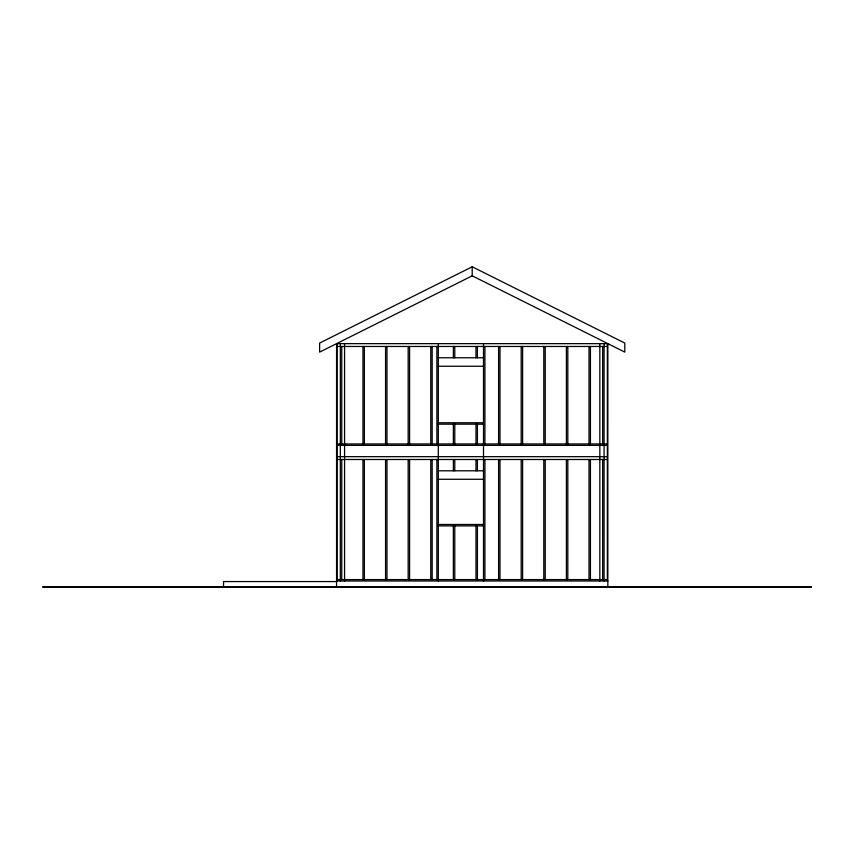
<?xml version="1.0" encoding="UTF-8"?>
<svg xmlns="http://www.w3.org/2000/svg" width="854" height="854" viewBox="0 0 854 854"><rect width="100%" height="100%" fill="white"/><g stroke="black" fill="none" stroke-linecap="round" stroke-linejoin="round"><path stroke-width="1.28" d="M472.209 266.779L319.62 343.073L319.62 352.115L472.209 275.821L624.797 352.115L624.797 343.073L472.209 266.779L472.209 275.821M337.074 346.468L607.354 346.468M438.305 357.773L483.513 357.773M438.305 366.249L483.513 366.249M438.305 422.762L483.513 422.762M438.305 424.171L483.513 424.171M337.074 443.952L607.354 443.952M337.074 445.372L607.354 445.372M337.074 456.666L607.354 456.666M337.074 459.495L607.354 459.495M438.305 470.8L483.513 470.8M438.305 479.275L483.513 479.275M438.305 524.484L483.513 524.484M438.305 525.904L483.513 525.904M337.074 579.588L607.354 579.588M336.572 580.998L607.845 580.998M336.572 581.563L223.545 581.563L223.545 586.655M607.845 586.655L607.845 343.639L336.572 343.639L336.572 586.655M607.375 343.639L607.354 580.998M604.077 343.639L604.077 580.998M602.668 346.468L602.668 443.952M602.668 459.495L602.668 579.588M599.839 343.639L599.839 580.998M590.424 346.468L590.424 443.952M590.424 459.495L590.424 579.588M589.004 346.468L589.004 443.952M589.004 459.495L589.004 579.588M567.814 346.468L567.814 443.952M567.814 459.495L567.814 579.588M566.405 346.468L566.405 443.952M566.405 459.495L566.405 579.588M545.215 346.468L545.215 443.952M545.215 459.495L545.215 579.588M543.795 346.468L543.795 443.952M543.795 459.495L543.795 579.588M522.605 346.468L522.605 443.952M522.605 459.495L522.605 579.588M521.196 346.468L521.196 443.952M521.196 459.495L521.196 579.588M499.996 346.468L499.996 443.952M499.996 459.495L499.996 579.588M498.587 346.468L498.587 443.952M498.587 459.495L498.587 579.588M484.923 346.468L484.923 443.952M484.923 459.495L484.923 579.588M483.513 343.639L483.513 580.998M477.397 346.468L477.397 357.773M477.397 424.171L477.397 443.952M477.397 459.495L477.397 470.8M477.397 525.904L477.397 579.588M475.977 346.468L475.977 357.773M475.977 424.171L475.977 443.952M475.977 459.495L475.977 470.8M475.977 525.904L475.977 579.588M454.787 346.468L454.787 357.773M454.787 424.171L454.787 443.952M454.787 459.495L454.787 470.8M454.787 525.904L454.787 579.588M453.378 346.468L453.378 357.773M453.378 424.171L453.378 443.952M453.378 459.495L453.378 470.8M453.378 525.904L453.378 579.588M438.305 343.639L438.305 580.998M436.885 346.468L436.885 443.952M436.885 459.495L436.885 579.588M432.177 346.468L432.177 443.952M432.177 459.495L432.177 579.588M430.768 346.468L430.768 443.952M430.768 459.495L430.768 579.588M409.578 346.468L409.578 443.952M409.578 459.495L409.578 579.588M408.159 346.468L408.159 443.952M408.159 459.495L408.159 579.588M386.969 346.468L386.969 443.952M386.969 459.495L386.969 579.588M385.56 346.468L385.56 443.952M385.56 459.495L385.56 579.588M364.359 346.468L364.359 443.952M364.359 459.495L364.359 579.588M362.95 346.468L362.95 443.952M362.95 459.495L362.95 579.588M344.578 343.639L344.578 580.998M341.76 346.468L341.76 443.952M341.76 459.495L341.76 579.588M340.34 343.639L340.319 580.998M337.052 343.639L337.074 580.998M811.3 586.655L42.7 586.655L42.7 587.221L811.3 587.221L811.3 586.655"/></g></svg>
